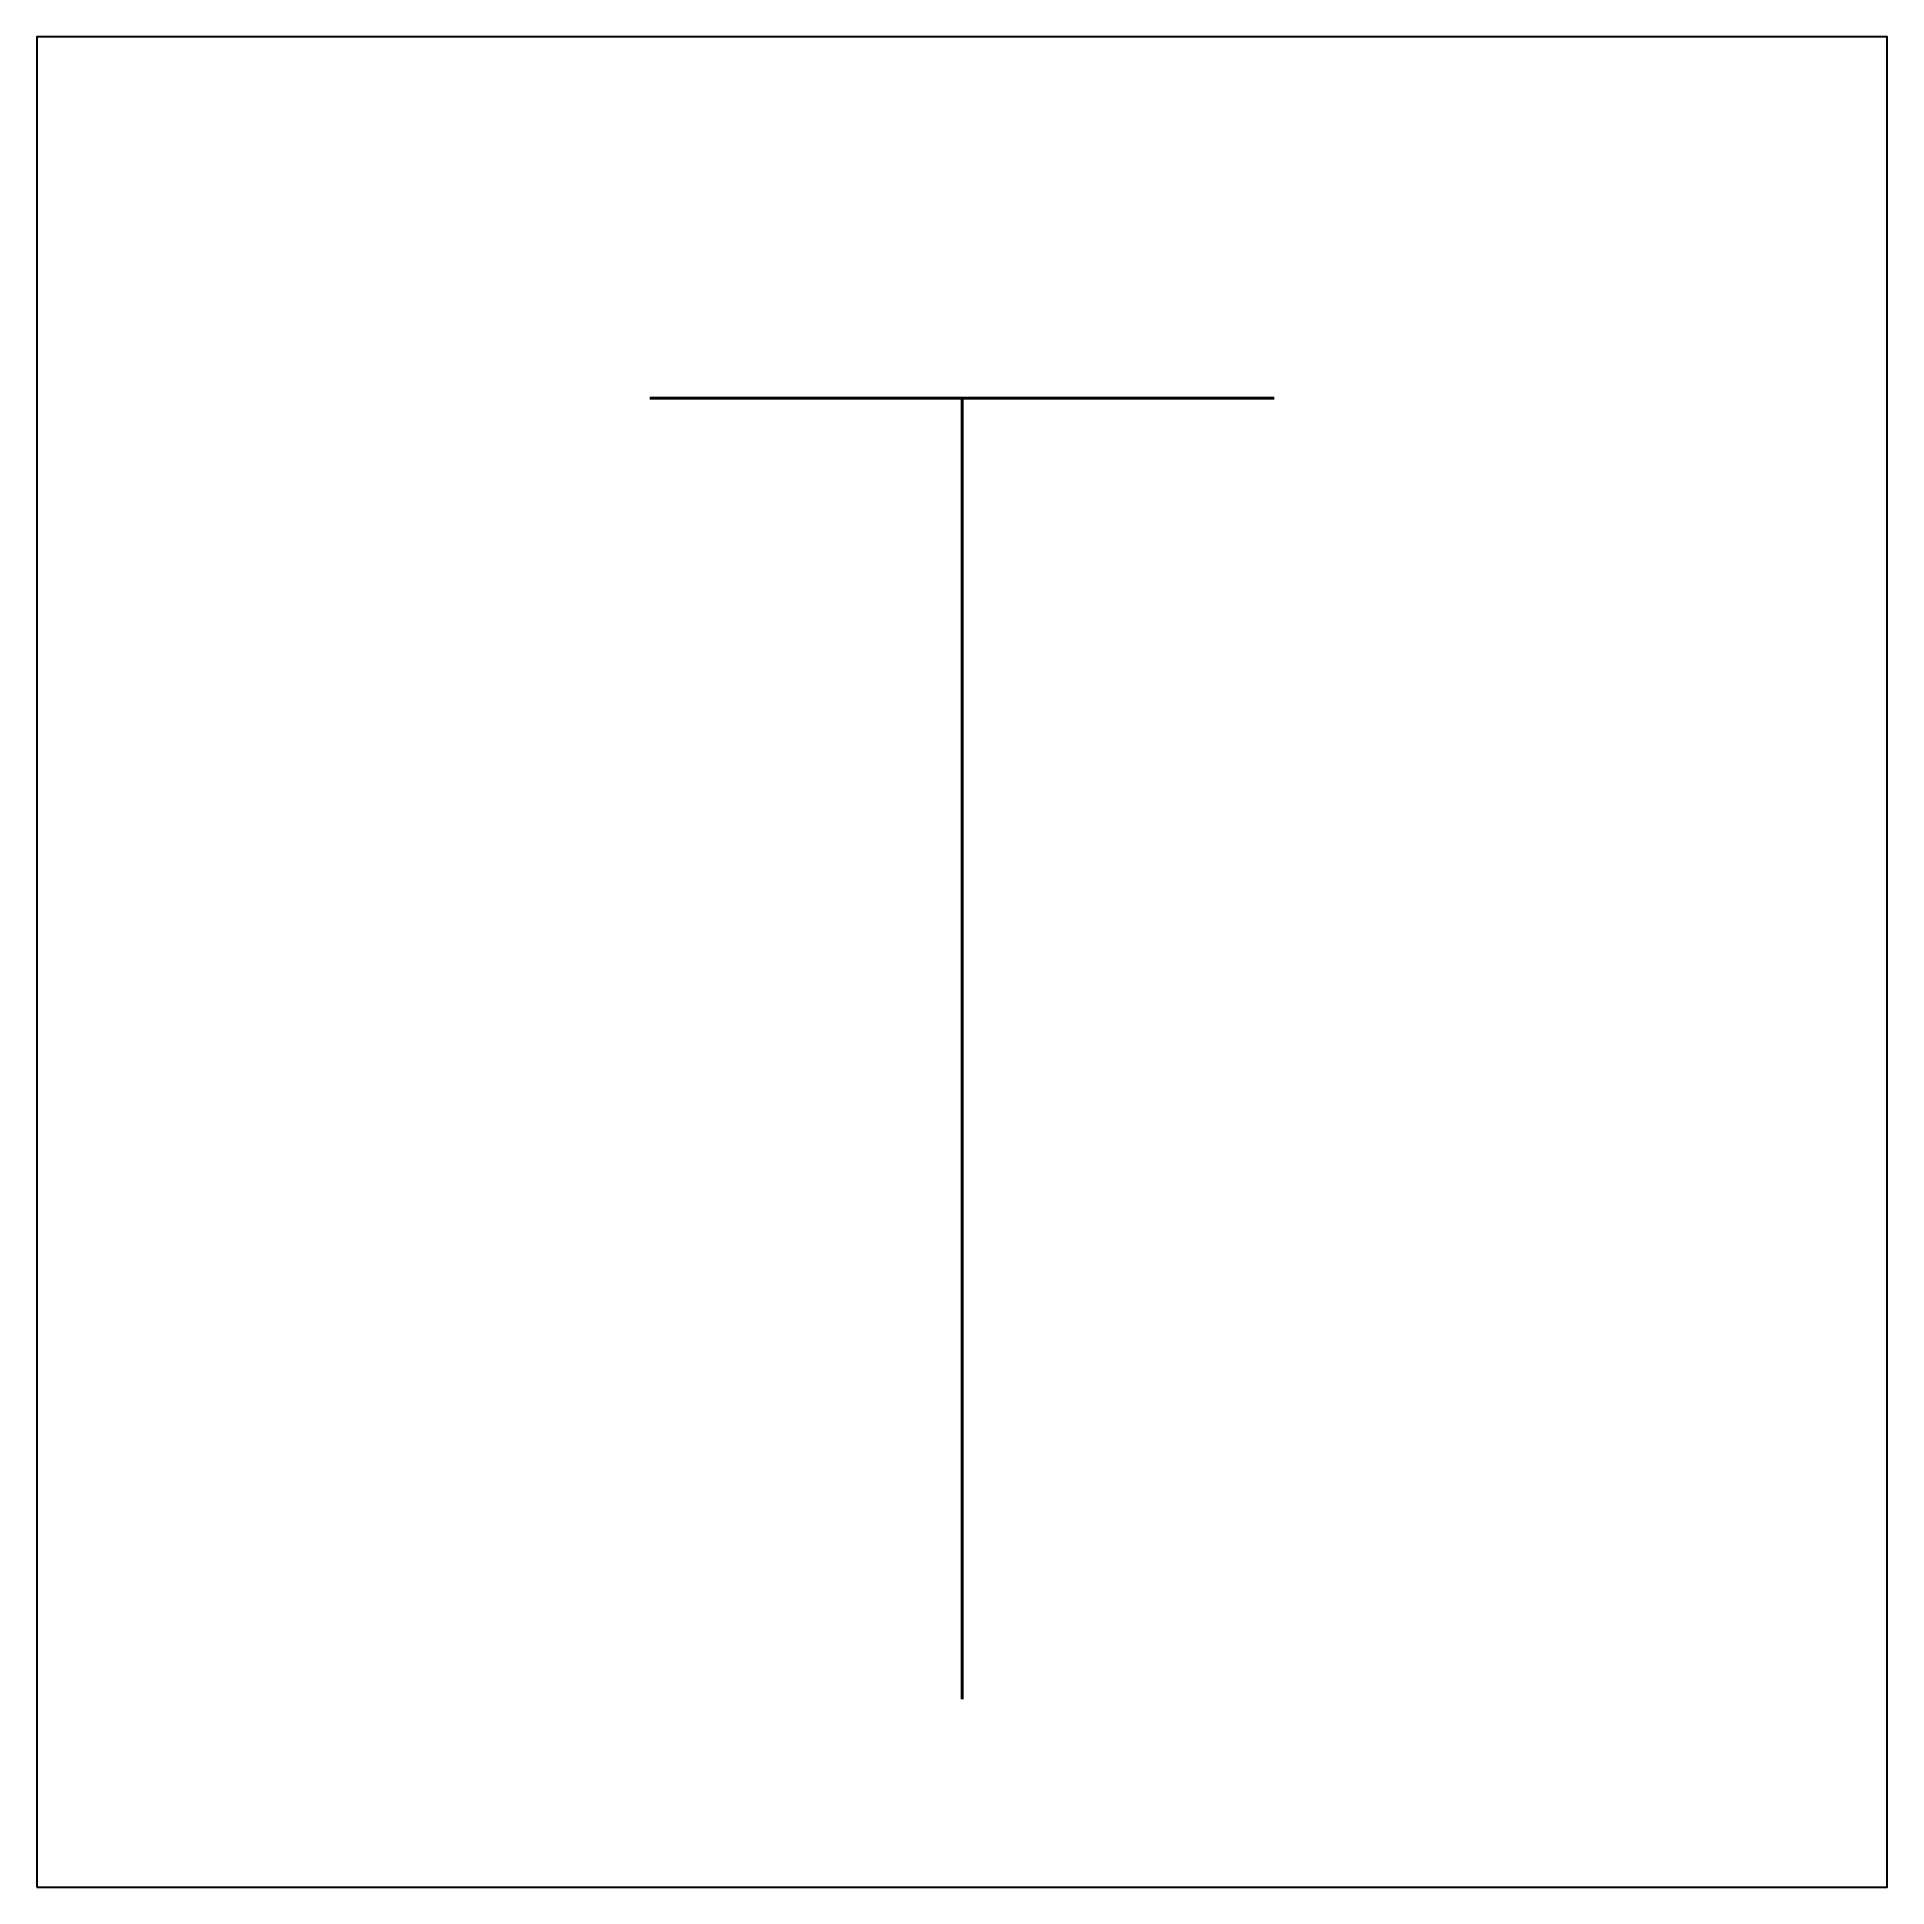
# Model space of a CAD drawing. Header units: inches. Extents: x -36 to 36, y -36 to 36.
import ezdxf
from ezdxf.enums import TextEntityAlignment as Align

# ---------------------------------------------------------------- set-up
doc = ezdxf.new("R2010")
doc.units = ezdxf.units.IN
doc.header["$LTSCALE"] = 0.5
doc.header["$MEASUREMENT"] = 0
doc.layers.get('Defpoints').update_dxf_attribs({"color": 27})
doc.styles.add('NOTES', font='romans.shx', dxfattribs={"width": 0.8})

msp = doc.modelspace()

# ---------------------------------------------------------------- linework, layer by layer
at = {"layer": 'Defpoints'}
msp.add_point((0, 0), dxfattribs=at)

# ---------------------------------------------------------------- next in the draw order: wipeouts: each hides what was drawn before it
msp.add_wipeout([(-36, -36), (36, -36), (36, 36), (-36, 36)])

# ---------------------------------------------------------------- next in the draw order: linework, layer by layer
msp.add_lwpolyline([(-36, -36), (36, -36), (36, 36), (-36, 36)], close=True)

# ---------------------------------------------------------------- next in the draw order: texts
at = {"style": 'NOTES', "width": 0.8}
msp.add_text('T', height=50.625, dxfattribs=at).set_placement((0, -3.375), align=Align.MIDDLE_CENTER)

doc.saveas('drawing.dxf')
